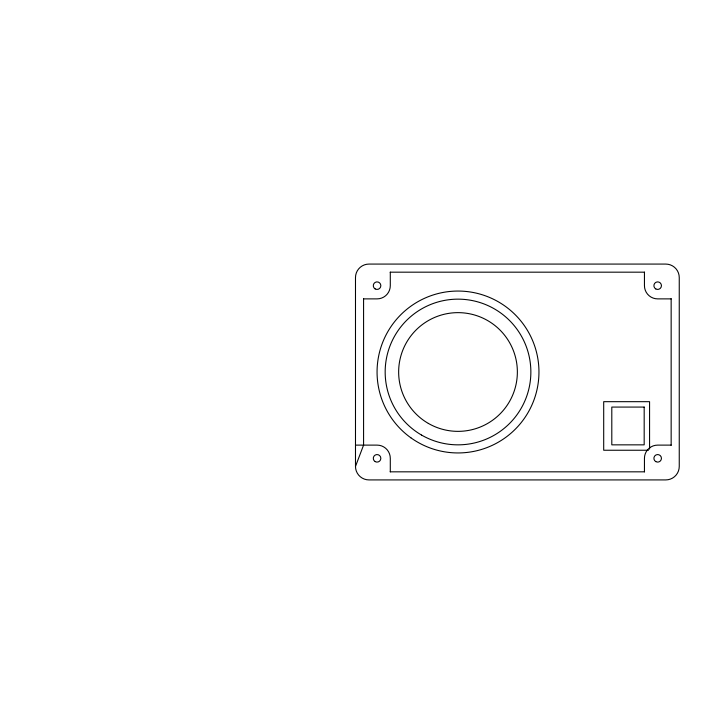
<?xml version="1.0" encoding="UTF-8"?>
<svg xmlns="http://www.w3.org/2000/svg" width="715" height="715" viewBox="0 0 715 715"><rect width="100%" height="100%" fill="white"/><g stroke="black" fill="none" stroke-linecap="round" stroke-linejoin="round"><path stroke-width="1.07" d="M355.489 466.43L355.489 277.563A13.487 13.487 0 0 1 368.976 264.076L665.763 264.076A13.487 13.487 0 0 1 679.25 277.563L679.25 466.43A13.487 13.487 0 0 1 665.763 479.917L368.976 479.917A13.487 13.487 0 0 1 355.489 466.43L363.578 445.114M390.175 272.174L644.564 272.174M363.578 298.879L377.073 298.879A13.219 13.219 0 0 0 390.292 285.66L390.292 272.174M671.153 298.879L657.666 298.879A13.219 13.219 0 0 1 644.447 285.66L644.447 272.174M355.489 445.114L377.073 445.114A13.219 13.219 0 0 1 390.292 458.333L390.292 471.828M671.153 445.114L657.666 445.114A13.219 13.219 0 0 0 644.447 458.333L644.447 471.828M648.478 450.244L603.701 450.244L603.701 401.678L649.569 401.678L649.569 449.136M390.175 471.828L644.564 471.828M671.153 298.673L671.153 445.32M363.578 298.673L363.578 445.32M644.179 407.076L611.799 407.076L611.799 444.846L644.179 444.846L644.179 407.076M655.78 461.604A3.781 3.781 0 0 0 661.447 458.333A3.781 3.781 0 0 0 655.78 455.062A3.781 3.781 0 0 0 655.78 461.604M375.178 461.604A3.781 3.781 0 0 0 380.845 458.333A3.781 3.781 0 0 0 375.178 455.062A3.781 3.781 0 0 0 375.178 461.604M375.178 288.931A3.781 3.781 0 0 0 380.845 285.66A3.781 3.781 0 0 0 375.178 282.389A3.781 3.781 0 0 0 375.178 288.931M655.78 288.931A3.781 3.781 0 0 0 661.447 285.66A3.781 3.781 0 0 0 655.78 282.389A3.781 3.781 0 0 0 655.78 288.931M410.866 437.795A80.938 80.938 0 0 0 538.565 379.933A80.938 80.938 0 0 0 424.603 298.271A80.938 80.938 0 0 0 410.866 437.795M428.33 423.405A59.354 59.354 0 0 0 517.365 371.997A59.354 59.354 0 0 0 428.33 320.597A59.354 59.354 0 0 0 428.33 423.405M421.591 435.086A72.85 72.85 0 0 0 530.861 371.997A72.85 72.85 0 0 0 421.591 308.907A72.85 72.85 0 0 0 421.591 435.086"/></g></svg>
